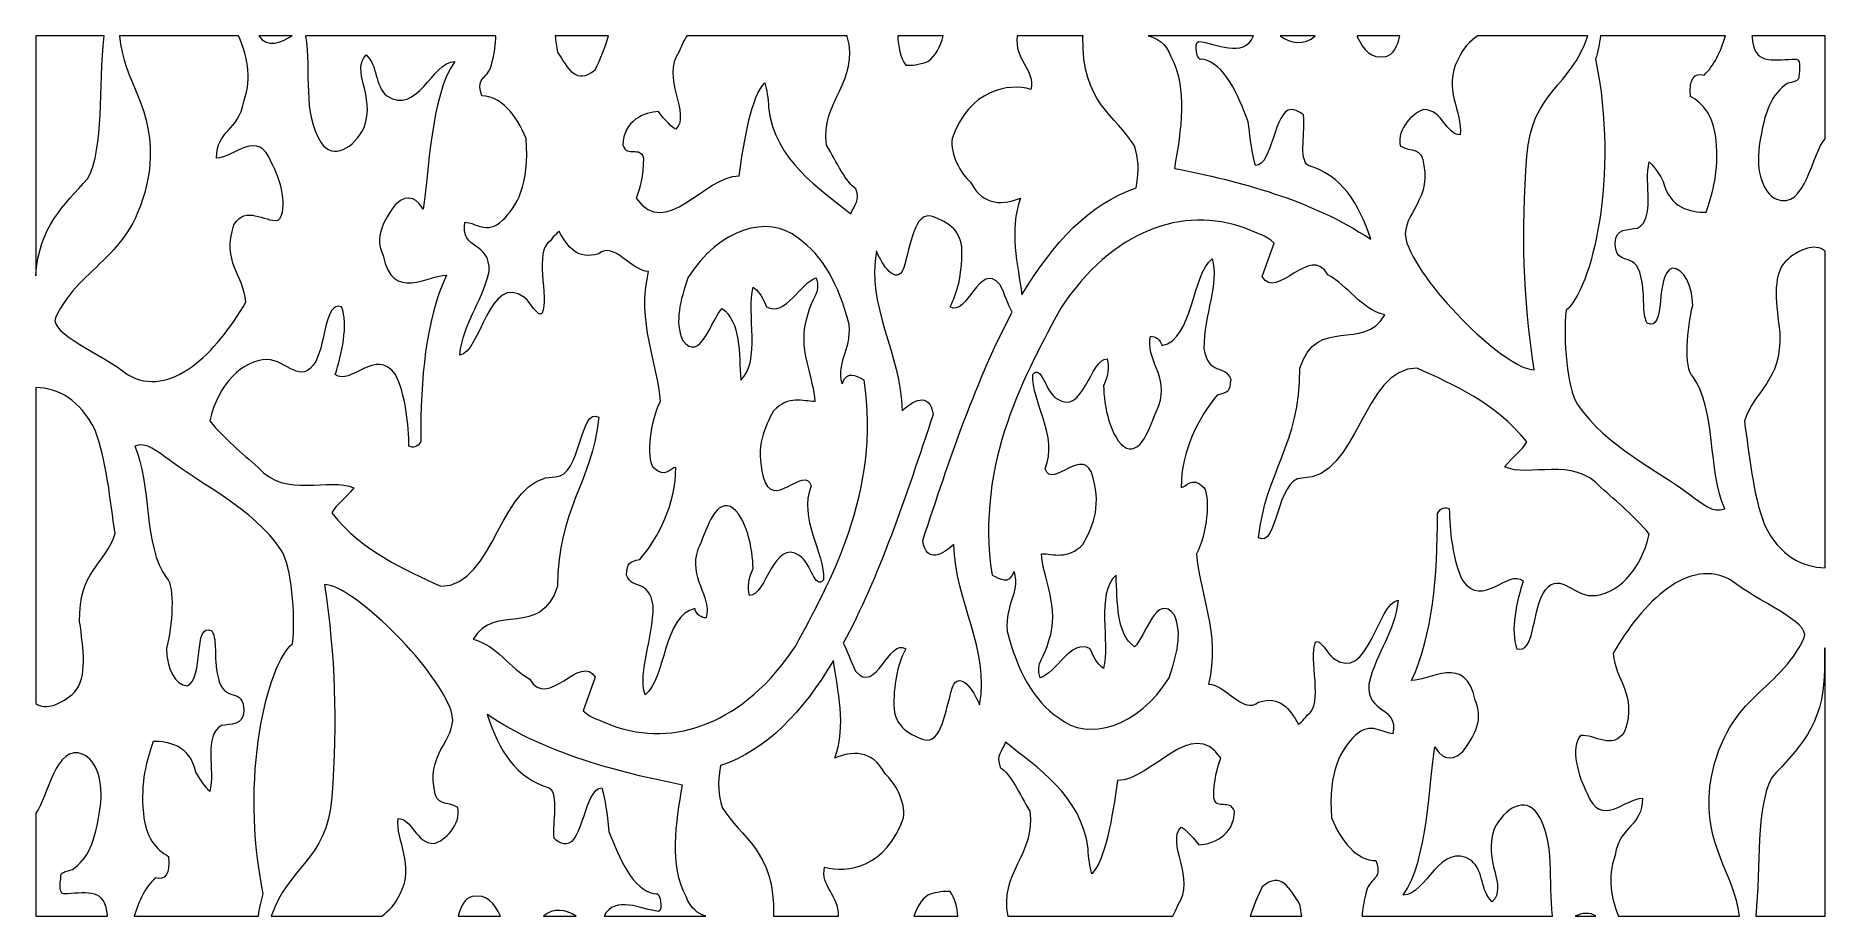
# Model space of a CAD drawing. Header units: millimetres. Extents: x -1200 to 1200, y -590 to 590.
import ezdxf

# ---------------------------------------------------------------- set-up
doc = ezdxf.new("R2010")
doc.units = ezdxf.units.MM
doc.header["$MEASUREMENT"] = 0
doc.layers.add('Layer 1', color=7, linetype='Continuous')

msp = doc.modelspace()

# ---------------------------------------------------------------- linework, layer by layer
at = {"layer": 'Layer 1', "color": 250, "lineweight": 20}
for points, knots in [([(-1108.1542, 589.9947), (-1116.5193, 520.0155), (-1107.8193, 441.0448), (-1130.1973, 398.701), (-1162.8737, 362.1497), (-1195.5424, 334.5214), (-1200.0714, 268.2366), (-1200.0714, 268.2366), (-1200.0714, 589.9947), (-1200.0714, 589.9947), (-1200.0714, 589.9947), (-1108.1542, 589.9947), (-1108.1542, 589.9947)], [0, 0, 0, 0, 0.25, 0.25, 0.25, 0.5, 0.5, 0.5, 0.75, 0.75, 0.75, 1, 1, 1, 1]), ([(-921.1458, 502.0324), (-928.0419, 460.9475), (-957.7041, 464.6968), (-957.7041, 426.1024), (-934.2529, 426.1024), (-901.8277, 467.1804), (-883.8796, 419.8695), (-872.1578, 398.701), (-860.4285, 357.623), (-874.9133, 342.6806), (-893.5387, 340.1833), (-918.3828, 363.849), (-934.2529, 336.4545), (-950.8157, 286.6669), (-921.1458, 269.2272), (-918.3828, 233.1163), (-957.7041, 164.6507), (-1019.8068, 102.3973), (-1077.0686, 136.0109), (-1110.1941, 163.3986), (-1181.9406, 190.7793), (-1173.6669, 211.9478), (-1139.1637, 286.6669), (-1066.0318, 289.1436), (-1047.3987, 411.153), (-1039.2087, 494.5886), (-1083.1274, 527.8652), (-1087.8009, 589.9947), (-1087.8009, 589.9947), (-928.0343, 589.9947), (-928.0343, 589.9947), (-917.4466, 563.9004), (-908.9445, 536.3339), (-921.1458, 502.0324)], [0, 0, 0, 0, 0.090909091, 0.090909091, 0.090909091, 0.181818182, 0.181818182, 0.181818182, 0.272727273, 0.272727273, 0.272727273, 0.363636364, 0.363636364, 0.363636364, 0.454545455, 0.454545455, 0.454545455, 0.545454545, 0.545454545, 0.545454545, 0.636363636, 0.636363636, 0.636363636, 0.727272727, 0.727272727, 0.727272727, 0.818181818, 0.818181818, 0.818181818, 0.909090909, 0.909090909, 0.909090909, 1, 1, 1, 1]), ([(-601.6964, 509.5105), (-576.8675, 509.5105), (-555.4714, 484.6133), (-542.3567, 452.2448), (-537.531, 389.9915), (-555.4714, 360.1066), (-574.0969, 342.6806), (-594.8003, 322.7641), (-611.3555, 340.1833), (-624.4702, 340.1833), (-631.3739, 301.5957), (-589.9593, 315.2929), (-592.0373, 274.2218), (-603.7668, 226.904), (-626.5329, 206.9807), (-631.3739, 162.1534), (-603.7668, 164.6507), (-592.0373, 274.2218), (-544.4346, 239.3423), (-537.531, 233.1163), (-525.8015, 211.9478), (-520.9759, 218.1876), (-511.3092, 239.3423), (-532.7052, 301.5957), (-509.9314, 315.2929), (-505.1058, 322.7641), (-498.202, 327.7518), (-498.202, 327.7518), (-486.4727, 306.5765), (-473.3655, 289.1436), (-445.081, 297.8669), (-424.3776, 315.2929), (-401.6114, 274.2218), (-378.1525, 274.2218), (-394.7077, 206.9807), (-365.0455, 149.7219), (-362.2824, 99.9), (-376.0746, 73.7714), (-380.9156, 25.2152), (-371.9491, 11.518), (-355.3788, -4.6628), (-348.4827, 11.518), (-341.5943, 11.518), (-341.5943, -37.0174), (-365.0455, -83.1038), (-389.882, -111.7298), (-404.3744, -115.4447), (-406.4371, -115.4447), (-407.8224, -132.8982), (-399.541, -154.0667), (-378.1525, -136.627), (-371.9491, -173.9831), (-371.9491, -218.783), (-392.645, -261.1337), (-382.9783, -293.509), (-355.3788, -272.3405), (-358.1418, -186.442), (-316.0575, -177.7119), (-313.9795, -186.442), (-307.0835, -190.1708), (-300.88, -190.1708), (-293.2837, -160.2928), (-325.7166, -136.627), (-311.9168, -98.0394), (-300.88, -74.3942), (-291.2134, -33.3025), (-268.4548, -40.7737), (-247.0588, -53.2258), (-238.0923, -98.0394), (-238.0923, -124.1818), (-244.996, -139.1242), (-244.996, -147.8476), (-242.918, -160.2928), (-220.1518, -160.2928), (-210.4928, -83.1038), (-175.9972, -106.7627), (-160.1271, -115.4447), (-155.3014, -154.0667), (-143.5644, -139.1242), (-141.5017, -103.027), (-178.0599, -56.9545), (-160.1271, -13.3792), (-169.1012, 16.4988), (-212.5708, -49.4764), (-224.3001, -0.9341), (-235.3293, 40.1577), (-222.2222, 66.3139), (-210.4928, 87.4549), (-189.7894, 108.6165), (-171.1715, 99.9), (-155.3014, 99.9), (-155.3014, 128.5535), (-180.823, 173.3671), (-164.9529, 215.6972), (-160.1271, 239.3423), (-146.335, 244.33), (-153.2311, 265.4985), (-173.9269, 260.5108), (-194.6303, 211.9478), (-220.1518, 226.904), (-227.0632, 244.33), (-231.8813, 248.0794), (-238.0923, 253.0465), (-247.0588, 218.1876), (-227.0632, 153.4507), (-254.6474, 128.5535), (-256.7254, 164.6507), (-254.6474, 206.9807), (-279.4915, 224.3998), (-293.2837, 211.9478), (-309.1538, 149.7219), (-332.6126, 182.0767), (-343.657, 206.9807), (-335.3756, 235.6136), (-325.7166, 265.4985), (-284.3325, 331.4737), (-217.3965, 351.4176), (-178.0599, 319.0217), (-143.5644, 295.3697), (-123.5536, 256.782), (-109.0764, 203.2314), (-106.9985, 164.6507), (-125.6316, 155.9342), (-118.7279, 123.5658), (-112.5168, 142.2369), (-99.4098, 133.5137), (-89.058, 128.5535), (-65.5992, -22.1025), (-136.6683, -145.3503), (-180.823, -227.5269), (-249.8217, -332.0966), (-343.657, -364.4719), (-427.1405, -334.587), (-445.081, -325.8706), (-454.0474, -325.8706), (-465.7768, -314.6706), (-465.7768, -314.6706), (-449.9143, -269.8295), (-449.9143, -269.8295), (-468.5322, -236.2296), (-514.0722, -314.6706), (-537.531, -272.3405), (-565.1305, -257.398), (-580.3079, -227.5269), (-613.4258, -218.783), (-585.1337, -169.0023), (-523.0386, -218.783), (-500.2724, -147.8476), (-500.2724, -44.5093), (-454.0474, -9.6505), (-445.081, 78.7316), (-470.6101, 93.6878), (-468.5322, -0.9341), (-503.0278, -0.9341), (-578.9303, -0.9341), (-583.0709, -147.8476), (-656.8954, -147.8476), (-706.5608, -124.1818), (-759.6895, -103.027), (-803.1667, -49.4764), (-796.263, -37.0174), (-785.2263, -30.819), (-773.4968, -15.8765), (-805.9221, -0.9341), (-865.2618, -30.819), (-901.8277, 11.518), (-924.5863, 31.4344), (-945.9823, 48.8604), (-966.6858, 73.7714), (-955.6338, 123.5658), (-921.8308, 155.9342), (-890.0983, 155.9342), (-863.8764, 155.9342), (-844.5583, 119.837), (-824.5476, 153.4507), (-810.0552, 182.0767), (-812.8181, 233.1163), (-790.052, 226.904), (-780.3929, 203.2314), (-790.052, 162.1534), (-798.3333, 136.0109), (-778.3226, 119.837), (-743.827, 173.3671), (-717.6052, 136.0109), (-704.4981, 111.1138), (-699.6723, 66.3139), (-699.6723, 40.1577), (-694.8466, 37.6536), (-687.943, 37.6536), (-683.8022, 46.3769), (-683.8022, 132.2822), (-677.5913, 206.9807), (-649.3067, 269.2272), (-672.7655, 269.2272), (-722.4385, 233.1163), (-734.1679, 295.3697), (-745.8973, 319.0217), (-734.1679, 342.6806), (-717.6052, 363.849), (-699.6723, 381.275), (-686.5653, 368.8298), (-680.3542, 357.623), (-672.7655, 404.927), (-670.6952, 509.5105), (-638.2623, 555.5762), (-668.6248, 555.5762), (-687.943, 482.1159), (-729.3346, 509.5105), (-745.8973, 523.2008), (-741.064, 550.5954), (-756.9265, 564.2925), (-778.3226, 544.3693), (-743.827, 509.5105), (-759.6895, 467.1804), (-773.4968, 439.7927), (-801.0888, 422.3599), (-817.6515, 447.2571), (-842.7164, 485.5351), (-830.6673, 542.161), (-838.3778, 589.9947), (-838.3778, 589.9947), (-582.8806, 589.9947), (-582.8806, 589.9947), (-583.2155, 578.8498), (-584.7988, 567.4572), (-587.8966, 555.5762), (-592.0373, 529.42), (-611.3555, 538.1433), (-601.6964, 509.5105)], [0, 0, 0, 0, 0.013157895, 0.013157895, 0.013157895, 0.026315789, 0.026315789, 0.026315789, 0.039473684, 0.039473684, 0.039473684, 0.052631579, 0.052631579, 0.052631579, 0.065789474, 0.065789474, 0.065789474, 0.078947368, 0.078947368, 0.078947368, 0.092105263, 0.092105263, 0.092105263, 0.105263158, 0.105263158, 0.105263158, 0.118421053, 0.118421053, 0.118421053, 0.131578947, 0.131578947, 0.131578947, 0.144736842, 0.144736842, 0.144736842, 0.157894737, 0.157894737, 0.157894737, 0.171052632, 0.171052632, 0.171052632, 0.184210526, 0.184210526, 0.184210526, 0.197368421, 0.197368421, 0.197368421, 0.210526316, 0.210526316, 0.210526316, 0.223684211, 0.223684211, 0.223684211, 0.236842105, 0.236842105, 0.236842105, 0.25, 0.25, 0.25, 0.263157895, 0.263157895, 0.263157895, 0.276315789, 0.276315789, 0.276315789, 0.289473684, 0.289473684, 0.289473684, 0.302631579, 0.302631579, 0.302631579, 0.315789474, 0.315789474, 0.315789474, 0.328947368, 0.328947368, 0.328947368, 0.342105263, 0.342105263, 0.342105263, 0.355263158, 0.355263158, 0.355263158, 0.368421053, 0.368421053, 0.368421053, 0.381578947, 0.381578947, 0.381578947, 0.394736842, 0.394736842, 0.394736842, 0.407894737, 0.407894737, 0.407894737, 0.421052632, 0.421052632, 0.421052632, 0.434210526, 0.434210526, 0.434210526, 0.447368421, 0.447368421, 0.447368421, 0.460526316, 0.460526316, 0.460526316, 0.473684211, 0.473684211, 0.473684211, 0.486842105, 0.486842105, 0.486842105, 0.5, 0.5, 0.5, 0.513157895, 0.513157895, 0.513157895, 0.526315789, 0.526315789, 0.526315789, 0.539473684, 0.539473684, 0.539473684, 0.552631579, 0.552631579, 0.552631579, 0.565789474, 0.565789474, 0.565789474, 0.578947368, 0.578947368, 0.578947368, 0.592105263, 0.592105263, 0.592105263, 0.605263158, 0.605263158, 0.605263158, 0.618421053, 0.618421053, 0.618421053, 0.631578947, 0.631578947, 0.631578947, 0.644736842, 0.644736842, 0.644736842, 0.657894737, 0.657894737, 0.657894737, 0.671052632, 0.671052632, 0.671052632, 0.684210526, 0.684210526, 0.684210526, 0.697368421, 0.697368421, 0.697368421, 0.710526316, 0.710526316, 0.710526316, 0.723684211, 0.723684211, 0.723684211, 0.736842105, 0.736842105, 0.736842105, 0.75, 0.75, 0.75, 0.763157895, 0.763157895, 0.763157895, 0.776315789, 0.776315789, 0.776315789, 0.789473684, 0.789473684, 0.789473684, 0.802631579, 0.802631579, 0.802631579, 0.815789474, 0.815789474, 0.815789474, 0.828947368, 0.828947368, 0.828947368, 0.842105263, 0.842105263, 0.842105263, 0.855263158, 0.855263158, 0.855263158, 0.868421053, 0.868421053, 0.868421053, 0.881578947, 0.881578947, 0.881578947, 0.894736842, 0.894736842, 0.894736842, 0.907894737, 0.907894737, 0.907894737, 0.921052632, 0.921052632, 0.921052632, 0.934210526, 0.934210526, 0.934210526, 0.947368421, 0.947368421, 0.947368421, 0.960526316, 0.960526316, 0.960526316, 0.973684211, 0.973684211, 0.973684211, 0.986842105, 0.986842105, 0.986842105, 1, 1, 1, 1]), ([(-900.823, 589.9947), (-900.823, 589.9947), (-856.0898, 589.9947), (-856.0898, 589.9947), (-870.9705, 580.7416), (-889.8319, 572.6788), (-900.823, 589.9947)], [0, 0, 0, 0, 0.5, 0.5, 0.5, 1, 1, 1, 1]), ([(-503.6291, 589.9947), (-503.6291, 589.9947), (-432.0576, 589.9947), (-432.0576, 589.9947), (-436.4115, 574.1441), (-442.4778, 559.525), (-449.9143, 544.3693), (-475.4359, 523.2008), (-486.4727, 546.8597), (-500.2724, 568.0282), (-501.4141, 575.6714), (-502.5558, 582.9706), (-503.6291, 589.9947)], [0, 0, 0, 0, 0.25, 0.25, 0.25, 0.5, 0.5, 0.5, 0.75, 0.75, 0.75, 1, 1, 1, 1]), ([(-111.847, 589.1898), (-93.8914, 529.42), (-148.3901, 502.0324), (-139.4237, 443.5284), (-125.6316, 419.8695), (-113.9021, 393.727), (-100.0948, 385.0106), (-93.8914, 368.8298), (-102.1727, 363.849), (-106.9985, 351.4176), (-148.3901, 385.0106), (-208.4225, 422.3599), (-217.3965, 493.3228), (-217.3965, 505.7748), (-220.1518, 518.22), (-222.2222, 526.9433), (-240.155, 509.5105), (-249.8217, 452.2448), (-256.7254, 402.4435), (-302.9504, 402.4435), (-355.3788, 315.2929), (-394.7077, 372.5586), (-389.882, 385.0106), (-385.0562, 402.4435), (-385.0562, 426.1024), (-389.882, 443.5284), (-406.4371, 426.1024), (-412.6482, 443.5284), (-412.6482, 475.8968), (-382.9783, 488.342), (-365.0455, 488.342), (-355.3788, 475.8968), (-346.4124, 467.1804), (-341.5943, 464.6968), (-320.8832, 484.6133), (-362.2824, 535.6529), (-337.4384, 568.0282), (-334.3252, 576.7446), (-330.7478, 583.8031), (-327.0029, 589.9947), (-327.0029, 589.9947), (-112.2505, 589.9947), (-112.2505, 589.9947), (-112.1211, 589.7264), (-111.9764, 589.4581), (-111.847, 589.1898)], [0, 0, 0, 0, 0.066666667, 0.066666667, 0.066666667, 0.133333333, 0.133333333, 0.133333333, 0.2, 0.2, 0.2, 0.266666667, 0.266666667, 0.266666667, 0.333333333, 0.333333333, 0.333333333, 0.4, 0.4, 0.4, 0.466666667, 0.466666667, 0.466666667, 0.533333333, 0.533333333, 0.533333333, 0.6, 0.6, 0.6, 0.666666667, 0.666666667, 0.666666667, 0.733333333, 0.733333333, 0.733333333, 0.8, 0.8, 0.8, 0.866666667, 0.866666667, 0.866666667, 0.933333333, 0.933333333, 0.933333333, 1, 1, 1, 1]), ([(-43.99, 589.9947), (-43.99, 589.9947), (17.0623, 589.9947), (17.0623, 589.9947), (13.3783, 575.5269), (7.1673, 563.2744), (-3.5041, 555.5762), (-17.3039, 550.5954), (-24.9002, 550.5954), (-33.174, 550.5954), (-40.5343, 561.5338), (-43.5562, 575.1623), (-43.99, 589.9947)], [0, 0, 0, 0, 0.25, 0.25, 0.25, 0.5, 0.5, 0.5, 0.75, 0.75, 0.75, 1, 1, 1, 1]), ([(204.4056, 588.6532), (202.32, 499.8515), (248.7581, 483.6019), (273.7012, 442.3451), (278.565, 424.809), (280.6353, 412.3226), (275.7867, 386.0701), (213.4176, 365.3075), (164.1405, 312.8025), (122.6498, 242.6445), (117.1238, 282.6287), (104.953, 329.0315), (120.6861, 372.5586), (99.9826, 363.849), (70.3204, 360.1066), (53.7653, 393.727), (40.6505, 404.927), (26.1581, 431.0832), (28.9211, 452.2448), (51.6873, 518.22), (104.8083, 526.9433), (134.4782, 518.22), (140.8871, 544.8096), (111.6283, 557.4543), (116.218, 589.9947), (116.218, 589.9947), (204.5426, 589.9947), (204.5426, 589.9947), (204.5426, 589.9947), (204.4056, 588.6532), (204.4056, 588.6532)], [0, 0, 0, 0, 0.1, 0.1, 0.1, 0.2, 0.2, 0.2, 0.3, 0.3, 0.3, 0.4, 0.4, 0.4, 0.5, 0.5, 0.5, 0.6, 0.6, 0.6, 0.7, 0.7, 0.7, 0.8, 0.8, 0.8, 0.9, 0.9, 0.9, 1, 1, 1, 1]), ([(359.6433, 582.3997), (352.7091, 582.3997), (356.8727, 553.6223), (364.4919, 558.6307), (394.2911, 553.6223), (412.3153, 511.1065), (426.1683, 474.8374), (428.9389, 448.5711), (431.0245, 433.5805), (435.8807, 416.0719), (458.7458, 416.0719), (460.8161, 491.1075), (483.6964, 491.1075), (493.3936, 491.1075), (500.3201, 483.6019), (500.3201, 483.6019), (503.0907, 463.5961), (493.3936, 424.809), (506.5615, 416.0719), (550.9141, 403.5718), (574.4719, 366.0574), (590.4105, 317.2811), (509.3321, 371.045), (414.3856, 394.8209), (327.0658, 412.3226), (336.0855, 463.5961), (345.09, 519.8711), (322.2173, 562.3938), (315.3745, 580.6866), (303.9799, 586.7613), (291.9537, 589.9947), (291.9537, 589.9947), (433.3536, 589.9947), (433.3536, 589.9947), (419.5691, 559.0297), (381.8919, 580.15), (359.6433, 582.3997)], [0, 0, 0, 0, 0.083333333, 0.083333333, 0.083333333, 0.166666667, 0.166666667, 0.166666667, 0.25, 0.25, 0.25, 0.333333333, 0.333333333, 0.333333333, 0.416666667, 0.416666667, 0.416666667, 0.5, 0.5, 0.5, 0.583333333, 0.583333333, 0.583333333, 0.666666667, 0.666666667, 0.666666667, 0.75, 0.75, 0.75, 0.833333333, 0.833333333, 0.833333333, 0.916666667, 0.916666667, 0.916666667, 1, 1, 1, 1]), ([(468.8691, 589.9947), (468.8691, 589.9947), (515.7639, 589.9947), (515.7639, 589.9947), (501.7739, 576.3387), (482.3949, 579.8886), (468.8691, 589.9947)], [0, 0, 0, 0, 0.5, 0.5, 0.5, 1, 1, 1, 1]), ([(629.4197, 589.9947), (626.0706, 575.7814), (620.8567, 564.3476), (610.5126, 562.3938), (590.4105, 558.6307), (580.7133, 571.1378), (572.4015, 588.6532), (572.4015, 588.6532), (572.3178, 589.9947), (572.3178, 589.9947), (572.3178, 589.9947), (629.4197, 589.9947), (629.4197, 589.9947)], [0, 0, 0, 0, 0.25, 0.25, 0.25, 0.5, 0.5, 0.5, 0.75, 0.75, 0.75, 1, 1, 1, 1]), ([(733.5686, 589.9947), (733.5686, 589.9947), (881.4536, 589.9947), (881.4536, 589.9947), (859.3572, 521.1026), (806.0154, 515.5576), (799.7054, 428.5721), (792.0787, 324.7867), (794.8493, 240.9934), (809.4026, 142.2163), (773.3695, 142.2163), (661.099, 249.758), (638.9265, 312.2866), (626.4512, 347.2761), (671.4964, 366.0574), (661.7916, 416.0719), (659.7137, 442.3451), (643.7751, 433.5805), (629.9144, 442.3451), (625.0659, 466.1003), (647.931, 487.3582), (661.7916, 491.1075), (686.7423, 491.1075), (690.8982, 457.3426), (710.3001, 457.3426), (713.7634, 487.3582), (686.7423, 519.8711), (707.5295, 558.6307), (714.2124, 574.3092), (723.9552, 582.4203), (733.5686, 589.9947)], [0, 0, 0, 0, 0.1, 0.1, 0.1, 0.2, 0.2, 0.2, 0.3, 0.3, 0.3, 0.4, 0.4, 0.4, 0.5, 0.5, 0.5, 0.6, 0.6, 0.6, 0.7, 0.7, 0.7, 0.8, 0.8, 0.8, 0.9, 0.9, 0.9, 1, 1, 1, 1]), ([(898.7014, 589.9947), (898.7014, 589.9947), (1066.1099, 589.9947), (1066.1099, 589.9947), (1059.663, 568.5373), (1050.9173, 549.8248), (1037.4068, 537.3796), (1024.2388, 541.129), (1017.3046, 532.3782), (1019.3902, 508.6161), (1035.3288, 499.8515), (1051.96, 483.6019), (1054.038, 442.3451), (1056.8086, 401.0676), (1047.1115, 374.8151), (1040.1774, 353.5434), (1019.3902, 353.5434), (990.9687, 358.5655), (982.6568, 394.8209), (972.9597, 412.3226), (968.1036, 416.0719), (963.9477, 421.0803), (956.3208, 392.3167), (972.9597, 344.7857), (948.0091, 332.2924), (936.2263, 329.7951), (918.2021, 332.2924), (918.2021, 312.2866), (918.2021, 278.5215), (945.2385, 303.5288), (952.8576, 267.239), (959.7917, 237.2578), (952.8576, 219.7493), (961.177, 204.738), (987.513, 192.2309), (970.8742, 269.7638), (994.4395, 278.5215), (1010.3781, 278.5215), (1022.1608, 254.7595), (1022.1608, 228.507), (1014.534, 198.4845), (1010.3781, 144.7068), (1022.1608, 133.4586), (1054.038, 90.9359), (1042.2553, 5.9112), (1065.1281, -44.1241), (1049.1894, -50.357), (1034.6285, -36.6047), (1018.6899, -25.3497), (975.03, 8.3946), (907.1198, 38.424), (867.6158, 95.9443), (853.7552, 118.4543), (848.2215, 182.2349), (852.3774, 222.2465), (886.325, 248.5128), (924.4437, 402.3265), (891.8814, 558.6307), (894.9946, 568.269), (897.103, 579.0768), (898.7014, 589.9947)], [0, 0, 0, 0, 0.05, 0.05, 0.05, 0.1, 0.1, 0.1, 0.15, 0.15, 0.15, 0.2, 0.2, 0.2, 0.25, 0.25, 0.25, 0.3, 0.3, 0.3, 0.35, 0.35, 0.35, 0.4, 0.4, 0.4, 0.45, 0.45, 0.45, 0.5, 0.5, 0.5, 0.55, 0.55, 0.55, 0.6, 0.6, 0.6, 0.65, 0.65, 0.65, 0.7, 0.7, 0.7, 0.75, 0.75, 0.75, 0.8, 0.8, 0.8, 0.85, 0.85, 0.85, 0.9, 0.9, 0.9, 0.95, 0.95, 0.95, 1, 1, 1, 1]), ([(1199.9288, 589.9947), (1199.9288, 589.9947), (1199.9288, 452.1003), (1199.9288, 452.1003), (1182.4907, 434.4267), (1173.2883, 354.6992), (1134.4237, 371.045), (1116.4148, 379.8165), (1106.7024, 407.328), (1111.5585, 442.3451), (1118.4851, 491.1075), (1128.1974, 511.1065), (1148.9769, 526.1247), (1157.9891, 528.6013), (1160.7597, 528.6013), (1164.2305, 532.3782), (1164.2305, 537.3796), (1169.0714, 558.6307), (1160.7597, 558.6307), (1134.4237, 558.6307), (1106.7024, 549.8798), (1102.5465, 582.3997), (1102.242, 584.9314), (1101.9147, 587.4562), (1101.5722, 589.9947), (1101.5722, 589.9947), (1199.9288, 589.9947), (1199.9288, 589.9947)], [0, 0, 0, 0, 0.111111111, 0.111111111, 0.111111111, 0.222222222, 0.222222222, 0.222222222, 0.333333333, 0.333333333, 0.333333333, 0.444444444, 0.444444444, 0.444444444, 0.555555556, 0.555555556, 0.555555556, 0.666666667, 0.666666667, 0.666666667, 0.777777778, 0.777777778, 0.777777778, 0.888888889, 0.888888889, 0.888888889, 1, 1, 1, 1]), ([(898.8003, -15.3468), (921.673, -35.3595), (943.1529, -52.8543), (963.9477, -77.8684), (952.8576, -127.8899), (918.9024, -160.3959), (887.0176, -160.3959), (860.6892, -160.3959), (841.2798, -124.1405), (821.1853, -157.9055), (806.632, -186.669), (809.4026, -237.9426), (786.5375, -231.6891), (776.8327, -207.9201), (786.5375, -166.6494), (794.8493, -140.3969), (774.7548, -124.1405), (740.1069, -177.9113), (713.7634, -140.3969), (700.603, -115.3828), (695.7544, -70.3834), (695.7544, -44.1241), (690.8982, -41.5993), (683.9717, -41.5993), (679.8082, -50.357), (679.8082, -136.6476), (673.5744, -211.6695), (645.1604, -274.2049), (668.7258, -274.2049), (718.6195, -237.9426), (730.4022, -300.4505), (742.1849, -324.2195), (730.4022, -347.9884), (713.7634, -369.2395), (695.7544, -386.748), (682.5864, -374.2478), (676.3525, -362.9928), (668.7258, -410.5032), (666.6478, -515.5476), (634.0704, -561.8197), (664.5699, -561.8197), (683.9717, -488.0361), (725.546, -515.5476), (742.1849, -529.3067), (737.3288, -556.8113), (753.275, -570.5705), (774.7548, -550.5646), (740.1069, -515.5476), (756.0455, -473.0317), (769.8986, -445.5203), (797.6199, -428.0117), (814.2512, -453.0259), (838.3265, -489.7766), (828.3173, -543.3823), (834.163, -590.0053), (834.163, -590.0053), (578.7724, -590.0053), (578.7724, -590.0053), (579.4422, -580.8486), (580.9569, -571.4992), (583.4839, -561.8197), (587.6398, -535.5603), (607.0493, -544.3111), (597.337, -515.5476), (572.4015, -515.5476), (550.9141, -490.5403), (537.7385, -458.0274), (532.8976, -395.5057), (550.9141, -365.4832), (569.6233, -347.9884), (590.4105, -327.9826), (607.0493, -345.4773), (620.2173, -345.4773), (627.1438, -306.7109), (585.5619, -320.4701), (587.6398, -279.2201), (599.4226, -231.6891), (622.2953, -211.6695), (627.1438, -166.6494), (599.4226, -169.1605), (587.6398, -279.2201), (539.8241, -244.1755), (532.8976, -237.9426), (521.1149, -216.6709), (516.2587, -222.9244), (506.5615, -244.1755), (528.0413, -306.7109), (505.1762, -320.4701), (500.3201, -327.9826), (493.3936, -332.9772), (493.3936, -332.9772), (481.6109, -311.7055), (468.4428, -294.2107), (440.0366, -302.9684), (419.2418, -320.4701), (396.3767, -279.2201), (372.8113, -279.2201), (389.4349, -211.6695), (359.6433, -154.1561), (356.8727, -104.1278), (370.7257, -77.8684), (375.5819, -29.1059), (366.5698, -15.3468), (349.9385, 0.9165), (343.0044, -15.3468), (336.0855, -15.3468), (336.0855, 33.4089), (359.6433, 79.6947), (384.5939, 108.4514), (399.1396, 112.1869), (401.2176, 112.1869), (402.6029, 129.7092), (394.2911, 150.9672), (372.8113, 133.4586), (366.5698, 170.9799), (366.5698, 215.9861), (387.3645, 258.5088), (377.6598, 291.0149), (349.9385, 269.7638), (352.7091, 183.487), (310.4346, 174.7293), (308.3566, 183.487), (301.4225, 187.2294), (295.1886, 187.2294), (287.5695, 157.2207), (320.1393, 133.4586), (306.2787, 94.6922), (295.1886, 70.9439), (285.4839, 29.6663), (262.6188, 37.1788), (241.139, 49.6722), (232.1269, 94.6922), (232.1269, 120.9584), (239.0534, 135.956), (239.0534, 144.7068), (236.983, 157.2207), (214.1027, 157.2207), (204.4056, 79.6947), (169.7578, 103.4499), (153.8191, 112.1869), (148.9706, 150.9672), (137.1803, 135.956), (135.1099, 99.6937), (171.8281, 53.4353), (153.8191, 9.6536), (162.8313, -20.3482), (206.4987, 45.9228), (218.2586, -2.8397), (229.3563, -44.1241), (216.1882, -70.3834), (204.4056, -91.6345), (183.6184, -112.8855), (164.9016, -104.1278), (148.9706, -104.1278), (148.9706, -132.8913), (174.5987, -177.9113), (158.6677, -220.4272), (153.8191, -244.1755), (139.9585, -249.1976), (146.8927, -270.4486), (167.6798, -265.4472), (188.467, -216.6709), (214.1027, -231.6891), (221.0521, -249.1976), (225.8854, -252.9607), (232.1269, -257.9484), (241.139, -222.9244), (221.0521, -157.9055), (248.7581, -132.8913), (250.8361, -169.1605), (248.7581, -211.6695), (273.7012, -229.178), (287.5695, -216.6709), (303.5081, -154.1561), (327.0658, -186.669), (338.1558, -211.6695), (329.844, -240.4399), (320.1393, -270.4486), (278.565, -336.7196), (211.3321, -356.753), (171.8281, -324.2195), (137.1803, -300.4505), (117.0857, -261.7046), (102.5325, -207.9201), (100.4621, -169.1605), (119.1637, -160.3959), (112.2373, -127.8899), (105.9957, -146.6505), (92.8354, -137.8928), (82.438, -132.8913), (58.8726, 18.4182), (130.2538, 142.2163), (174.5987, 224.7507), (243.9096, 329.7951), (338.1558, 362.3011), (422.0124, 332.2924), (440.0366, 323.5415), (449.0334, 323.5415), (460.8161, 312.2866), (460.8161, 312.2866), (444.8775, 267.239), (444.8775, 267.239), (463.6019, 233.5015), (509.3321, 312.2866), (532.8976, 269.7638), (560.6188, 254.7595), (575.8648, 224.7507), (609.1197, 215.9861), (580.7133, 165.9784), (518.3443, 215.9861), (495.4792, 144.7068), (495.4792, 40.9213), (449.0334, 5.9112), (440.0366, -82.8699), (465.6722, -97.8743), (463.6019, -2.8397), (498.2345, -2.8397), (574.4719, -2.8397), (578.6354, 144.7068), (652.7872, 144.7068), (702.6809, 120.9584), (756.0455, 99.6937), (799.7054, 45.9228), (792.7789, 33.4089), (781.6813, 27.1691), (769.8986, 12.1715), (802.4761, -2.8397), (862.0745, 27.1691), (898.8003, -15.3468)], [0, 0, 0, 0, 0.013157895, 0.013157895, 0.013157895, 0.026315789, 0.026315789, 0.026315789, 0.039473684, 0.039473684, 0.039473684, 0.052631579, 0.052631579, 0.052631579, 0.065789474, 0.065789474, 0.065789474, 0.078947368, 0.078947368, 0.078947368, 0.092105263, 0.092105263, 0.092105263, 0.105263158, 0.105263158, 0.105263158, 0.118421053, 0.118421053, 0.118421053, 0.131578947, 0.131578947, 0.131578947, 0.144736842, 0.144736842, 0.144736842, 0.157894737, 0.157894737, 0.157894737, 0.171052632, 0.171052632, 0.171052632, 0.184210526, 0.184210526, 0.184210526, 0.197368421, 0.197368421, 0.197368421, 0.210526316, 0.210526316, 0.210526316, 0.223684211, 0.223684211, 0.223684211, 0.236842105, 0.236842105, 0.236842105, 0.25, 0.25, 0.25, 0.263157895, 0.263157895, 0.263157895, 0.276315789, 0.276315789, 0.276315789, 0.289473684, 0.289473684, 0.289473684, 0.302631579, 0.302631579, 0.302631579, 0.315789474, 0.315789474, 0.315789474, 0.328947368, 0.328947368, 0.328947368, 0.342105263, 0.342105263, 0.342105263, 0.355263158, 0.355263158, 0.355263158, 0.368421053, 0.368421053, 0.368421053, 0.381578947, 0.381578947, 0.381578947, 0.394736842, 0.394736842, 0.394736842, 0.407894737, 0.407894737, 0.407894737, 0.421052632, 0.421052632, 0.421052632, 0.434210526, 0.434210526, 0.434210526, 0.447368421, 0.447368421, 0.447368421, 0.460526316, 0.460526316, 0.460526316, 0.473684211, 0.473684211, 0.473684211, 0.486842105, 0.486842105, 0.486842105, 0.5, 0.5, 0.5, 0.513157895, 0.513157895, 0.513157895, 0.526315789, 0.526315789, 0.526315789, 0.539473684, 0.539473684, 0.539473684, 0.552631579, 0.552631579, 0.552631579, 0.565789474, 0.565789474, 0.565789474, 0.578947368, 0.578947368, 0.578947368, 0.592105263, 0.592105263, 0.592105263, 0.605263158, 0.605263158, 0.605263158, 0.618421053, 0.618421053, 0.618421053, 0.631578947, 0.631578947, 0.631578947, 0.644736842, 0.644736842, 0.644736842, 0.657894737, 0.657894737, 0.657894737, 0.671052632, 0.671052632, 0.671052632, 0.684210526, 0.684210526, 0.684210526, 0.697368421, 0.697368421, 0.697368421, 0.710526316, 0.710526316, 0.710526316, 0.723684211, 0.723684211, 0.723684211, 0.736842105, 0.736842105, 0.736842105, 0.75, 0.75, 0.75, 0.763157895, 0.763157895, 0.763157895, 0.776315789, 0.776315789, 0.776315789, 0.789473684, 0.789473684, 0.789473684, 0.802631579, 0.802631579, 0.802631579, 0.815789474, 0.815789474, 0.815789474, 0.828947368, 0.828947368, 0.828947368, 0.842105263, 0.842105263, 0.842105263, 0.855263158, 0.855263158, 0.855263158, 0.868421053, 0.868421053, 0.868421053, 0.881578947, 0.881578947, 0.881578947, 0.894736842, 0.894736842, 0.894736842, 0.907894737, 0.907894737, 0.907894737, 0.921052632, 0.921052632, 0.921052632, 0.934210526, 0.934210526, 0.934210526, 0.947368421, 0.947368421, 0.947368421, 0.960526316, 0.960526316, 0.960526316, 0.973684211, 0.973684211, 0.973684211, 0.986842105, 0.986842105, 0.986842105, 1, 1, 1, 1]), ([(109.5123, 219.3778), (62.3967, 132.1791), (25.3437, 22.4428), (-10.4154, -86.6193), (-5.5821, -119.1391), (17.9833, -104.1278), (31.1513, -91.6345), (33.2445, -169.1605), (79.6674, -231.6891), (65.7991, -306.7109), (60.9505, -294.2107), (42.934, -261.7046), (31.1513, -279.2201), (20.0689, -306.7109), (17.9833, -354.2282), (-5.5821, -354.2282), (-26.3692, -347.9884), (-49.2343, -336.7196), (-49.2343, -306.7109), (-49.2343, -274.2049), (-43.0005, -249.1976), (-33.2958, -231.6891), (-56.1685, -216.6709), (-72.7998, -294.2107), (-100.521, -261.7046), (-107.2116, -248.2069), (-111.6719, -233.9043), (-117.0609, -224.0596), (-69.6561, -136.9503), (-32.4889, -26.8976), (3.3767, 82.4878), (-1.4414, 114.8494), (-24.9002, 99.9), (-38.0149, 87.4549), (-40.0853, 164.6507), (-86.3026, 226.904), (-72.5029, 301.5957), (-67.6772, 289.1436), (-49.7291, 256.782), (-38.0149, 274.2218), (-26.9706, 301.5957), (-24.9002, 348.8997), (-1.4414, 348.8997), (19.2544, 342.6806), (42.0283, 331.4737), (42.0283, 301.5957), (42.0283, 269.2272), (35.8248, 244.33), (26.1581, 226.904), (48.9243, 211.9478), (65.487, 289.1436), (93.0866, 256.782), (99.7238, 243.3737), (104.1538, 229.1743), (109.5123, 219.3778)], [0, 0, 0, 0, 0.055555556, 0.055555556, 0.055555556, 0.111111111, 0.111111111, 0.111111111, 0.166666667, 0.166666667, 0.166666667, 0.222222222, 0.222222222, 0.222222222, 0.277777778, 0.277777778, 0.277777778, 0.333333333, 0.333333333, 0.333333333, 0.388888889, 0.388888889, 0.388888889, 0.444444444, 0.444444444, 0.444444444, 0.5, 0.5, 0.5, 0.555555556, 0.555555556, 0.555555556, 0.611111111, 0.611111111, 0.611111111, 0.666666667, 0.666666667, 0.666666667, 0.722222222, 0.722222222, 0.722222222, 0.777777778, 0.777777778, 0.777777778, 0.833333333, 0.833333333, 0.833333333, 0.888888889, 0.888888889, 0.888888889, 0.944444444, 0.944444444, 0.944444444, 1, 1, 1, 1]), ([(1199.9288, 301.4099), (1199.9288, 301.4099), (1199.9288, -123.143), (1199.9288, -123.143), (1168.9497, -121.9184), (1139.158, -107.8841), (1118.4851, -65.3613), (1102.5465, -24.1045), (1098.3906, 29.6663), (1091.4564, 73.4411), (1104.632, 115.9638), (1141.3578, 124.7147), (1139.2799, 192.2309), (1134.4237, 228.507), (1128.1974, 267.239), (1146.2063, 287.2723), (1164.223, 304.0173), (1186.5248, 313.002), (1199.9288, 301.4099)], [0, 0, 0, 0, 0.166666667, 0.166666667, 0.166666667, 0.333333333, 0.333333333, 0.333333333, 0.5, 0.5, 0.5, 0.666666667, 0.666666667, 0.666666667, 0.833333333, 0.833333333, 0.833333333, 1, 1, 1, 1]), ([(-1120.5381, 61.3193), (-1104.6681, 20.2276), (-1100.5274, -33.3025), (-1093.6313, -76.8847), (-1106.746, -119.2079), (-1143.3043, -127.9243), (-1141.2416, -195.1516), (-1136.4082, -231.2557), (-1130.1973, -269.8295), (-1148.1301, -289.7596), (-1165.3855, -305.8097), (-1186.6065, -314.6912), (-1200.0714, -305.0461), (-1200.0714, -305.0461), (-1200.0714, 118.7707), (-1200.0714, 118.7707), (-1169.7926, 117.154), (-1140.7697, 102.9408), (-1120.5381, 61.3193)], [0, 0, 0, 0, 0.166666667, 0.166666667, 0.166666667, 0.333333333, 0.333333333, 0.333333333, 0.5, 0.5, 0.5, 0.666666667, 0.666666667, 0.666666667, 0.833333333, 0.833333333, 0.833333333, 1, 1, 1, 1]), ([(-855.5951, -225.0296), (-889.3981, -251.172), (-927.3492, -404.2978), (-894.924, -559.9209), (-897.9153, -569.1808), (-899.9781, -579.5208), (-901.5536, -590.0053), (-901.5536, -590.0053), (-1068.0412, -590.0053), (-1068.0412, -590.0053), (-1061.6628, -569.1189), (-1053.0313, -550.943), (-1039.81, -538.773), (-1026.7029, -542.5017), (-1019.8068, -533.7922), (-1021.8771, -510.1265), (-1037.7472, -501.41), (-1054.3024, -485.2292), (-1056.3651, -444.1444), (-1059.1281, -403.0595), (-1049.4767, -376.9102), (-1042.573, -355.7555), (-1021.8771, -355.7555), (-993.585, -360.7432), (-985.3036, -396.8404), (-975.6522, -414.2595), (-970.8113, -418.0088), (-966.6858, -422.9758), (-959.0971, -394.343), (-975.6522, -347.0253), (-950.8157, -334.587), (-939.0787, -332.0966), (-921.1458, -334.587), (-921.1458, -314.6706), (-921.1458, -281.0569), (-948.0451, -305.9541), (-955.6338, -269.8295), (-962.5374, -239.972), (-955.6338, -222.5392), (-963.9228, -207.5968), (-990.1446, -195.1516), (-973.5743, -272.3405), (-997.0331, -281.0569), (-1012.9031, -281.0569), (-1024.6402, -257.398), (-1024.6402, -231.2557), (-1017.0438, -201.3708), (-1012.9031, -147.8476), (-1024.6402, -136.627), (-1056.3651, -94.3107), (-1044.6433, -9.6505), (-1067.4095, 40.1577), (-1051.5394, 46.3769), (-1037.0546, 32.6728), (-1021.1921, 21.4659), (-977.7149, -12.1133), (-910.1015, -42.0189), (-870.7802, -99.2846), (-856.9728, -121.6914), (-851.4621, -185.1899), (-855.5951, -225.0296)], [0, 0, 0, 0, 0.05, 0.05, 0.05, 0.1, 0.1, 0.1, 0.15, 0.15, 0.15, 0.2, 0.2, 0.2, 0.25, 0.25, 0.25, 0.3, 0.3, 0.3, 0.35, 0.35, 0.35, 0.4, 0.4, 0.4, 0.45, 0.45, 0.45, 0.5, 0.5, 0.5, 0.55, 0.55, 0.55, 0.6, 0.6, 0.6, 0.65, 0.65, 0.65, 0.7, 0.7, 0.7, 0.75, 0.75, 0.75, 0.8, 0.8, 0.8, 0.85, 0.85, 0.85, 0.9, 0.9, 0.9, 0.95, 0.95, 0.95, 1, 1, 1, 1]), ([(915.4315, -237.9426), (954.9355, -169.1605), (1017.3046, -106.632), (1074.8252, -140.3969), (1108.0953, -167.9015), (1180.1692, -195.4199), (1171.8573, -216.6709), (1137.1943, -291.7134), (1063.7428, -294.2107), (1045.026, -416.7636), (1037.0795, -497.6607), (1077.9155, -531.6114), (1084.9866, -590.0053), (1084.9866, -590.0053), (922.6017, -590.0053), (922.6017, -590.0053), (913.2546, -565.6654), (906.9523, -539.7156), (918.2021, -508.0488), (925.1439, -466.7782), (954.9355, -470.5276), (954.9355, -431.768), (931.3702, -431.768), (898.8003, -473.0317), (880.7837, -425.5145), (869.0011, -404.2565), (857.2183, -362.9928), (871.7717, -347.9884), (890.4809, -345.4773), (915.4315, -369.2395), (931.3702, -341.728), (948.0091, -291.7134), (918.2021, -274.2049), (915.4315, -237.9426)], [0, 0, 0, 0, 0.090909091, 0.090909091, 0.090909091, 0.181818182, 0.181818182, 0.181818182, 0.272727273, 0.272727273, 0.272727273, 0.363636364, 0.363636364, 0.363636364, 0.454545455, 0.454545455, 0.454545455, 0.545454545, 0.545454545, 0.545454545, 0.636363636, 0.636363636, 0.636363636, 0.727272727, 0.727272727, 0.727272727, 0.818181818, 0.818181818, 0.818181818, 0.909090909, 0.909090909, 0.909090909, 1, 1, 1, 1]), ([(-714.1495, -459.0799), (-717.6052, -488.9579), (-690.7059, -521.3402), (-711.3942, -559.9209), (-717.7193, -574.7464), (-726.7848, -582.7818), (-735.8806, -590.0053), (-735.8806, -590.0053), (-884.1765, -590.0053), (-884.1765, -590.0053), (-861.9432, -522.496), (-809.4082, -516.5519), (-803.1667, -430.454), (-795.578, -327.1227), (-798.3333, -243.6801), (-812.8181, -145.3503), (-776.9449, -145.3503), (-665.1691, -252.4241), (-643.0881, -314.6706), (-630.6736, -349.5088), (-675.5133, -368.2007), (-665.8618, -418.0088), (-663.7915, -444.1444), (-647.9214, -435.4279), (-634.1216, -444.1444), (-629.2959, -467.8033), (-652.0545, -488.9579), (-665.8618, -492.7074), (-690.7059, -492.7074), (-694.8466, -459.0799), (-714.1495, -459.0799)], [0, 0, 0, 0, 0.1, 0.1, 0.1, 0.2, 0.2, 0.2, 0.3, 0.3, 0.3, 0.4, 0.4, 0.4, 0.5, 0.5, 0.5, 0.6, 0.6, 0.6, 0.7, 0.7, 0.7, 0.8, 0.8, 0.8, 0.9, 0.9, 0.9, 1, 1, 1, 1]), ([(1128.1974, -404.2565), (1162.8376, -365.4832), (1197.4931, -336.7196), (1198.8784, -261.7046), (1198.8784, -244.1755), (1198.8784, -231.6891), (1198.8784, -231.6891), (1199.2208, -231.2625), (1199.5786, -230.8497), (1199.9288, -230.437), (1199.9288, -230.437), (1199.9288, -590.0053), (1199.9288, -590.0053), (1199.9288, -590.0053), (1106.7785, -590.0053), (1106.7785, -590.0053), (1113.9638, -521.3539), (1106.3903, -445.5134), (1128.1974, -404.2565)], [0, 0, 0, 0, 0.166666667, 0.166666667, 0.166666667, 0.333333333, 0.333333333, 0.333333333, 0.5, 0.5, 0.5, 0.666666667, 0.666666667, 0.666666667, 0.833333333, 0.833333333, 0.833333333, 1, 1, 1, 1]), ([(-128.2423, -377.9972), (-107.4475, -369.2395), (-77.6559, -365.4832), (-61.017, -399.2482), (-47.849, -410.5032), (-33.2958, -436.7625), (-36.0664, -458.0274), (-58.939, -524.3053), (-112.2961, -533.0561), (-142.1106, -524.3053), (-148.1009, -549.1956), (-122.9675, -561.9228), (-123.2644, -590.0053), (-123.2644, -590.0053), (-210.5156, -590.0053), (-210.5156, -590.0053), (-210.5156, -590.0053), (-210.4928, -589.8058), (-210.4928, -589.8058), (-208.4225, -501.41), (-254.6474, -485.2292), (-279.4915, -444.1444), (-284.3325, -426.6908), (-286.3876, -414.2595), (-281.5543, -388.117), (-220.0453, -367.6502), (-171.3161, -316.129), (-130.2517, -247.2369), (-124.7106, -287.4619), (-112.4027, -334.1811), (-128.2423, -377.9972)], [0, 0, 0, 0, 0.1, 0.1, 0.1, 0.2, 0.2, 0.2, 0.3, 0.3, 0.3, 0.4, 0.4, 0.4, 0.5, 0.5, 0.5, 0.6, 0.6, 0.6, 0.7, 0.7, 0.7, 0.8, 0.8, 0.8, 0.9, 0.9, 0.9, 1, 1, 1, 1]), ([(-332.6126, -414.2595), (-341.5943, -465.3128), (-350.5531, -521.3402), (-327.7869, -563.6703), (-321.7052, -579.9198), (-312.0233, -586.4967), (-301.4966, -590.0053), (-301.4966, -590.0053), (-437.9033, -590.0053), (-437.9033, -590.0053), (-423.761, -560.8565), (-386.9135, -581.3714), (-365.0455, -583.5866), (-358.1418, -583.5866), (-362.2824, -554.9263), (-369.8712, -559.9209), (-399.541, -554.9263), (-417.4815, -512.6237), (-431.2736, -476.499), (-434.0366, -450.3567), (-436.1069, -435.4279), (-440.9327, -418.0088), (-463.7065, -418.0088), (-465.7768, -492.7074), (-488.543, -492.7074), (-498.202, -492.7074), (-505.1058, -485.2292), (-505.1058, -485.2292), (-507.8687, -465.3128), (-498.202, -426.6908), (-511.3092, -418.0088), (-555.4714, -405.5499), (-578.9303, -368.2007), (-594.8003, -319.6514), (-514.0722, -373.1677), (-419.5518, -396.8404), (-332.6126, -414.2595)], [0, 0, 0, 0, 0.083333333, 0.083333333, 0.083333333, 0.166666667, 0.166666667, 0.166666667, 0.25, 0.25, 0.25, 0.333333333, 0.333333333, 0.333333333, 0.416666667, 0.416666667, 0.416666667, 0.5, 0.5, 0.5, 0.583333333, 0.583333333, 0.583333333, 0.666666667, 0.666666667, 0.666666667, 0.75, 0.75, 0.75, 0.833333333, 0.833333333, 0.833333333, 0.916666667, 0.916666667, 0.916666667, 1, 1, 1, 1]), ([(250.8361, -408.0128), (297.2665, -408.0128), (349.9385, -320.4701), (389.4349, -377.9972), (384.5939, -390.4973), (379.7378, -408.0128), (379.7378, -431.768), (384.5939, -449.2765), (401.2176, -431.768), (407.459, -449.2765), (407.459, -481.7826), (377.6598, -494.2828), (359.6433, -494.2828), (349.9385, -481.7826), (340.9265, -473.0317), (336.0855, -470.5276), (315.2907, -490.5403), (356.8727, -541.8138), (331.922, -574.3198), (329.8136, -580.2294), (327.4844, -585.3685), (325.0487, -590.0053), (325.0487, -590.0053), (103.8188, -590.0053), (103.8188, -590.0053), (90.6737, -533.7922), (141.7548, -506.1914), (133.0244, -449.2765), (119.1637, -425.5145), (107.381, -399.2482), (93.5204, -390.4973), (87.2942, -374.2478), (95.6059, -369.2395), (100.4621, -356.753), (142.0365, -390.4973), (202.32, -428.0117), (211.3321, -499.2911), (211.3321, -511.7982), (214.1027, -524.3053), (216.1882, -533.0561), (234.1972, -515.5476), (243.9096, -458.0274), (250.8361, -408.0128)], [0, 0, 0, 0, 0.071428571, 0.071428571, 0.071428571, 0.142857143, 0.142857143, 0.142857143, 0.214285714, 0.214285714, 0.214285714, 0.285714286, 0.285714286, 0.285714286, 0.357142857, 0.357142857, 0.357142857, 0.428571429, 0.428571429, 0.428571429, 0.5, 0.5, 0.5, 0.571428571, 0.571428571, 0.571428571, 0.642857143, 0.642857143, 0.642857143, 0.714285714, 0.714285714, 0.714285714, 0.785714286, 0.785714286, 0.785714286, 0.857142857, 0.857142857, 0.857142857, 0.928571429, 0.928571429, 0.928571429, 1, 1, 1, 1]), ([(-1113.6345, -444.1444), (-1120.5381, -492.7074), (-1130.1973, -512.6237), (-1150.893, -527.5662), (-1159.8594, -530.0291), (-1162.6225, -530.0291), (-1166.0781, -533.7922), (-1166.0781, -538.773), (-1170.9039, -559.9209), (-1162.6225, -559.9209), (-1136.4082, -559.9209), (-1108.8088, -551.2182), (-1104.6681, -583.5866), (-1104.4093, -585.7262), (-1104.1429, -587.8657), (-1103.8536, -590.0053), (-1103.8536, -590.0053), (-1200.0714, -590.0053), (-1200.0714, -590.0053), (-1200.0714, -590.0053), (-1200.0714, -452.1178), (-1200.0714, -452.1178), (-1183.676, -431.6029), (-1173.9332, -357.3859), (-1136.4082, -373.1677), (-1118.4602, -381.891), (-1108.8088, -409.2855), (-1113.6345, -444.1444)], [0, 0, 0, 0, 0.111111111, 0.111111111, 0.111111111, 0.222222222, 0.222222222, 0.222222222, 0.333333333, 0.333333333, 0.333333333, 0.444444444, 0.444444444, 0.444444444, 0.555555556, 0.555555556, 0.555555556, 0.666666667, 0.666666667, 0.666666667, 0.777777778, 0.777777778, 0.777777778, 0.888888889, 0.888888889, 0.888888889, 1, 1, 1, 1]), ([(444.8775, -550.5646), (470.5208, -529.3067), (481.6109, -553.0688), (495.4792, -574.3198), (496.2783, -579.7134), (497.0852, -584.9282), (497.8616, -590.0053), (497.8616, -590.0053), (428.8095, -590.0053), (428.8095, -590.0053), (432.9883, -576.4938), (438.4305, -563.7391), (444.8775, -550.5646)], [0, 0, 0, 0, 0.25, 0.25, 0.25, 0.5, 0.5, 0.5, 0.75, 0.75, 0.75, 1, 1, 1, 1]), ([(-614.8035, -563.6703), (-594.8003, -559.9209), (-585.1337, -572.3729), (-576.8675, -589.8058), (-576.8675, -589.8058), (-576.8447, -590.0053), (-576.8447, -590.0053), (-576.8447, -590.0053), (-633.3681, -590.0053), (-633.3681, -590.0053), (-630.0114, -576.3837), (-624.8279, -565.569), (-614.8035, -563.6703)], [0, 0, 0, 0, 0.25, 0.25, 0.25, 0.5, 0.5, 0.5, 0.75, 0.75, 0.75, 1, 1, 1, 1]), ([(26.3027, -556.8113), (32.6204, -566.2157), (35.7487, -577.5808), (36.7915, -590.0053), (36.7915, -590.0053), (-22.3275, -590.0053), (-22.3275, -590.0053), (-18.4989, -578.2619), (-12.6152, -568.3965), (-3.4965, -561.8197), (10.3565, -556.8113), (17.9833, -556.8113), (26.3027, -556.8113)], [0, 0, 0, 0, 0.25, 0.25, 0.25, 0.5, 0.5, 0.5, 0.75, 0.75, 0.75, 1, 1, 1, 1]), ([(-519.2556, -590.0053), (-505.9963, -578.255), (-488.345, -581.1237), (-475.3902, -590.0053), (-475.3902, -590.0053), (-519.2556, -590.0053), (-519.2556, -590.0053)], [0, 0, 0, 0, 0.5, 0.5, 0.5, 1, 1, 1, 1]), ([(864.6853, -590.0053), (874.2835, -585.7606), (884.2318, -584.0751), (892.0717, -590.0053), (892.0717, -590.0053), (864.6853, -590.0053), (864.6853, -590.0053)], [0, 0, 0, 0, 0.5, 0.5, 0.5, 1, 1, 1, 1])]:
    msp.add_open_spline(points, degree=3, knots=knots, dxfattribs=at)

doc.saveas('drawing.dxf')
